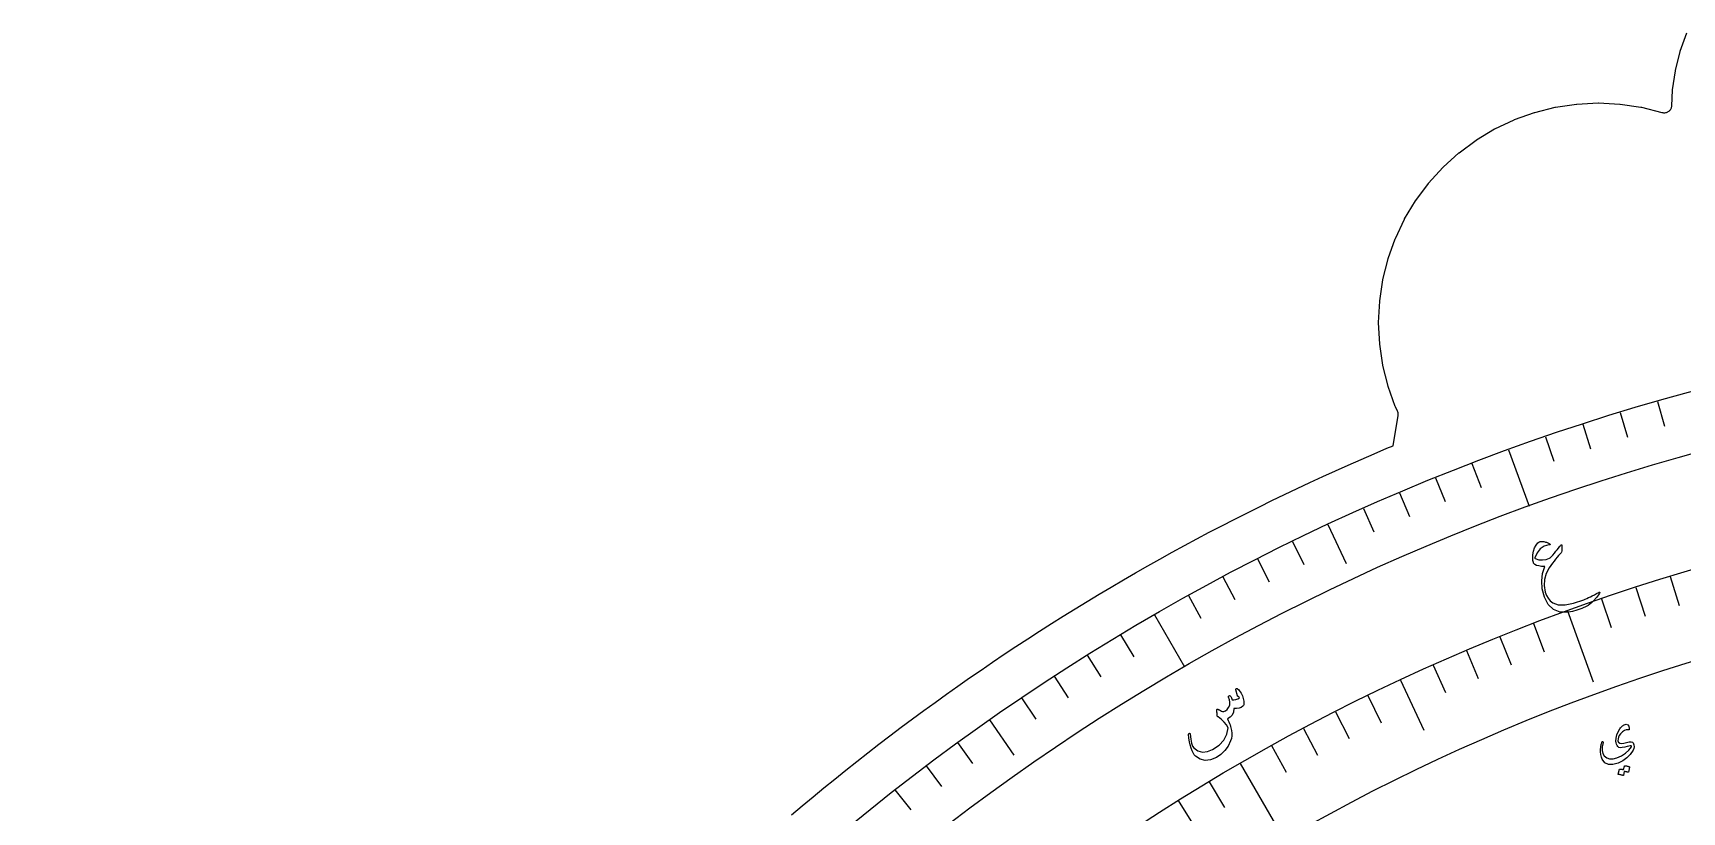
# Model space of a CAD drawing. Header units: millimetres. Extents: x -92 to 92, y -92 to 120.
# Drawn here: x -90.7 to -24, y 70.5 to 102 of the extents above; entities that cross this region are included whole.
import ezdxf

# ---------------------------------------------------------------- set-up
doc = ezdxf.new("R2010")
doc.units = ezdxf.units.MM
for name, color, linetype in [('CUT_OUTER', 1, 'Continuous'), ('ENGRAVE', 7, 'Continuous'), ('ENGRAVE_FINE', 8, 'Continuous'), ('TEXT', 5, 'Continuous')]:
    doc.layers.add(name, color=color, linetype=linetype)

msp = doc.modelspace()

# ---------------------------------------------------------------- linework, layer by layer
at = {"layer": 'CUT_OUTER'}
msp.add_lwpolyline([(-59.9876, 70.4112), (-59.5544, 70.778), (-59.119, 71.1421), (-58.6814, 71.5035), (-58.2415, 71.8622), (-57.7995, 72.2182), (-57.3553, 72.5715), (-56.9089, 72.922), (-56.4604, 73.2699), (-56.0098, 73.6149), (-55.557, 73.9572), (-55.1022, 74.2967), (-54.6453, 74.6334), (-54.1863, 74.9673), (-53.7253, 75.2984), (-53.2623, 75.6266), (-52.7972, 75.952), (-52.3302, 76.2745), (-51.8612, 76.5942), (-51.3902, 76.9109), (-50.9174, 77.2248), (-50.4426, 77.5358), (-49.9659, 77.8438), (-49.4873, 78.149), (-49.0068, 78.4511), (-48.5245, 78.7504), (-48.0404, 79.0466), (-47.5545, 79.3399), (-47.0668, 79.6302), (-46.5773, 79.9175), (-46.0861, 80.2018), (-45.5931, 80.483), (-45.0984, 80.7613), (-44.602, 81.0365), (-44.1039, 81.3086), (-43.6042, 81.5777), (-43.1028, 81.8437), (-42.5998, 82.1067), (-42.0952, 82.3665), (-41.589, 82.6232), (-41.0813, 82.8769), (-40.572, 83.1274), (-40.0612, 83.3748), (-39.5488, 83.619), (-39.035, 83.8601), (-38.5197, 84.098), (-38.003, 84.3328), (-37.4848, 84.5644), (-36.9652, 84.7928), (-36.4443, 85.018), (-35.9219, 85.24), (-35.6722, 85.3444), (-35.4693, 86.5616), (-35.4659, 86.5917), (-35.4655, 86.622), (-35.4681, 86.6523), (-35.4738, 86.6821), (-35.4825, 86.7111), (-35.4941, 86.7392), (-35.5809, 86.9228), (-35.5865, 86.9364), (-35.8751, 87.743), (-35.8794, 87.7571), (-36.0876, 88.5881), (-36.0905, 88.6025), (-36.2162, 89.45), (-36.2176, 89.4646), (-36.2596, 90.3203), (-36.2596, 90.335), (-36.2176, 91.1907), (-36.2162, 91.2053), (-36.0905, 92.0528), (-36.0876, 92.0672), (-35.8794, 92.8982), (-35.8751, 92.9123), (-35.5865, 93.7189), (-35.5809, 93.7325), (-35.2146, 94.507), (-35.2077, 94.52), (-34.7672, 95.2548), (-34.7591, 95.267), (-34.2487, 95.9551), (-34.2394, 95.9665), (-33.6641, 96.6013), (-33.6537, 96.6117), (-33.0189, 97.187), (-33.0075, 97.1964), (-32.3194, 97.7067), (-32.3071, 97.7149), (-31.5723, 98.1553), (-31.5593, 98.1623), (-30.7849, 98.5286), (-30.7713, 98.5342), (-29.9647, 98.8228), (-29.9506, 98.8271), (-29.1195, 99.0352), (-29.1051, 99.0381), (-28.2577, 99.1638), (-28.243, 99.1653), (-27.3874, 99.2073), (-27.3726, 99.2073), (-26.517, 99.1653), (-26.5023, 99.1638), (-25.6549, 99.0381), (-25.6405, 99.0352), (-24.8094, 98.8271), (-24.7986, 98.8238), (-24.7708, 98.8168), (-24.7424, 98.8125), (-24.7138, 98.8109), (-24.6852, 98.812), (-24.6568, 98.8159), (-24.6289, 98.8225), (-24.6017, 98.8317), (-24.5756, 98.8434), (-24.5507, 98.8576), (-24.5272, 98.8741), (-24.5055, 98.8928), (-24.4856, 98.9134), (-24.4678, 98.9359), (-24.4522, 98.96), (-24.439, 98.9854), (-24.4282, 99.012), (-24.4201, 99.0395), (-24.4146, 99.0676), (-24.4118, 99.0961), (-24.3812, 99.7207), (-24.3797, 99.7353), (-24.2647, 100.5109), (-24.2618, 100.5253), (-24.0713, 101.2859), (-24.067, 101.3), (-23.8029, 102.0383)], dxfattribs=at)
at = {"layer": 'ENGRAVE'}
for points in [[(-31.0041, 85.1831), (-30.1737, 82.9014)], [(-38.3103, 82.1568), (-37.5774, 80.5849)], [(-28.6314, 78.664), (-27.5873, 75.7956)], [(-45.325, 78.5052), (-44.1109, 76.4024)], [(-35.3784, 75.8693), (-34.4324, 73.8405)], [(-51.9947, 74.2561), (-50.9999, 72.8354)], [(-41.8562, 72.4972), (-36.7687, 63.6853)]]:
    msp.add_lwpolyline(points, dxfattribs=at)
for radius in [90.65, 90.65, 88.2219, 83.7125, 83.7125, 80.1513, 73.5375, 73.5375]:
    msp.add_circle((0, 0), radius, dxfattribs=at)
at = {"layer": 'ENGRAVE_FINE'}
for points in [[(-26.5035, 86.689), (-26.1992, 85.6939)], [(-24.9865, 87.1384), (-24.6997, 86.1381)], [(-28.0124, 86.2133), (-27.6908, 85.2236)], [(-29.5128, 85.7113), (-29.174, 84.7273)], [(-33.9581, 84.0492), (-33.5683, 83.0844)], [(-32.4861, 84.6291), (-32.1131, 83.6576)], [(-35.4198, 83.4438), (-35.0132, 82.4859)], [(-36.8707, 82.8129), (-36.4474, 81.8622)], [(-39.7383, 81.4757), (-39.2822, 80.5404)], [(-41.1542, 80.7697), (-40.6818, 79.8425)], [(-42.5576, 80.0392), (-42.0691, 79.1204)], [(-24.4752, 80.0547), (-24.1182, 78.887)], [(-25.8686, 79.6153), (-25.4913, 78.4541)], [(-43.948, 79.2843), (-43.4435, 78.3741)], [(-27.2541, 79.1517), (-26.8566, 77.9972)], [(-29.9999, 78.1524), (-29.5623, 77.0124)], [(-46.6882, 77.7022), (-46.1522, 76.8102)], [(-31.3593, 77.6169), (-30.9019, 76.4848)], [(-48.0372, 76.8756), (-47.4857, 75.9931)], [(-32.7091, 77.0578), (-32.232, 75.9338)], [(-49.3715, 76.0255), (-48.8048, 75.1527)], [(-34.0489, 76.4752), (-33.5523, 75.3597)], [(-50.6908, 75.1523), (-50.1089, 74.2895)], [(-36.6971, 75.2403), (-36.1619, 74.1429)], [(-38.0047, 74.5884), (-37.4504, 73.5005)], [(-53.2827, 73.3374), (-52.6711, 72.4955)], [(-39.3006, 73.9138), (-38.7274, 72.8357)], [(-40.5846, 73.2166), (-39.9927, 72.1487)], [(-54.5545, 72.3963), (-53.9283, 71.5652)], [(-55.8097, 71.4332), (-55.169, 70.6132)], [(-43.1151, 71.7556), (-42.4863, 70.709)], [(-44.3609, 70.9922), (-43.7138, 69.9568)]]:
    msp.add_lwpolyline(points, dxfattribs=at)
at = {"layer": 'TEXT'}
for points in [[(-29.8234, 81.4157), (-29.7785, 81.4472), (-29.7241, 81.4662), (-29.6601, 81.4726), (-29.5867, 81.4664), (-29.5478, 81.4591), (-29.5114, 81.4507), (-29.4775, 81.441), (-29.4462, 81.4303), (-29.4174, 81.4186), (-29.3913, 81.4061), (-29.3678, 81.393), (-29.347, 81.379), (-29.331, 81.3639), (-29.3307, 81.3512), (-29.346, 81.3408), (-29.3769, 81.3327), (-29.5708, 81.2766), (-29.7313, 81.1718), (-29.8581, 81.0184), (-29.9508, 80.8167), (-29.9514, 80.8056), (-29.9475, 80.7957), (-29.9391, 80.787), (-29.9262, 80.7795), (-29.7797, 80.7361), (-29.6346, 80.725), (-29.4907, 80.746), (-29.348, 80.7994), (-29.3241, 80.8138), (-29.2952, 80.8381), (-29.2614, 80.8721), (-29.2227, 80.9158), (-29.1541, 81.001), (-29.0933, 81.0761), (-29.0404, 81.1412), (-28.9955, 81.1963), (-28.9585, 81.2414), (-28.9296, 81.2765), (-28.9087, 81.3017), (-28.8958, 81.3169), (-28.8752, 81.3324), (-28.8604, 81.3304), (-28.8515, 81.3107), (-28.8483, 81.2735), (-28.8507, 81.172), (-28.8569, 81.0949), (-28.8668, 81.0421), (-28.8805, 81.0138), (-28.9345, 80.9598), (-28.9904, 80.8995), (-29.0482, 80.833), (-29.1078, 80.7601), (-29.1693, 80.6809), (-29.2326, 80.5955), (-29.2977, 80.5037), (-29.3646, 80.4056), (-29.4869, 80.1777), (-29.5543, 79.938), (-29.5673, 79.6867), (-29.5261, 79.4237), (-29.4789, 79.2897), (-29.4121, 79.1737), (-29.3257, 79.0757), (-29.2198, 78.9955), (-29.0009, 78.9163), (-28.7201, 78.9101), (-28.3768, 78.976), (-27.9705, 79.1133), (-27.9094, 79.1393), (-27.844, 79.1685), (-27.7743, 79.201), (-27.7003, 79.2367), (-27.6222, 79.2756), (-27.5403, 79.318), (-27.4546, 79.3639), (-27.3651, 79.4131), (-27.3493, 79.4206), (-27.3368, 79.4238), (-27.3275, 79.4227), (-27.3216, 79.4175), (-27.3259, 79.3802), (-27.3704, 79.3106), (-27.4549, 79.2084), (-27.5793, 79.0736), (-27.6564, 78.9964), (-27.7259, 78.9346), (-27.7877, 78.8883), (-27.842, 78.8574), (-28.0518, 78.7644), (-28.2465, 78.6921), (-28.4262, 78.6407), (-28.591, 78.6103), (-28.9252, 78.6151), (-29.1973, 78.7178), (-29.4077, 78.9193), (-29.5558, 79.2201), (-29.643, 79.5614), (-29.6695, 79.8811), (-29.6351, 80.1792), (-29.5392, 80.4556), (-29.6711, 80.4645), (-29.7821, 80.4818), (-29.8724, 80.5076), (-29.9418, 80.542), (-29.9633, 80.5583), (-29.9811, 80.5782), (-29.9954, 80.6016), (-30.0062, 80.6286), (-30.0226, 80.7058), (-30.0317, 80.7813), (-30.0333, 80.8551), (-30.0276, 80.9272), (-29.9979, 81.079), (-29.954, 81.211), (-29.8958, 81.3233), (-29.8234, 81.4157)], [(-42.0306, 75.4708), (-42.0326, 75.4865), (-42.031, 75.4993), (-42.026, 75.5092), (-42.0174, 75.5164), (-42.0043, 75.5218), (-41.9914, 75.5232), (-41.9787, 75.5207), (-41.9662, 75.5143), (-41.9292, 75.4871), (-41.8921, 75.4484), (-41.8549, 75.3983), (-41.8177, 75.3368), (-41.7671, 75.2306), (-41.7322, 75.1225), (-41.7128, 75.0123), (-41.709, 74.9002), (-41.7126, 74.8707), (-41.7203, 74.8451), (-41.7321, 74.8234), (-41.748, 74.8057), (-41.8167, 74.7614), (-41.9003, 74.731), (-41.999, 74.7147), (-42.1129, 74.7122), (-42.1295, 74.5697), (-42.1784, 74.4535), (-42.2598, 74.3634), (-42.3735, 74.2993), (-42.3423, 74.236), (-42.3141, 74.1741), (-42.2888, 74.1136), (-42.2664, 74.0546), (-42.2468, 73.9966), (-42.2298, 73.9393), (-42.2153, 73.8828), (-42.2033, 73.827), (-42.1894, 73.7218), (-42.1913, 73.6163), (-42.2091, 73.5103), (-42.2426, 73.4038), (-42.344, 73.1958), (-42.4736, 73.0153), (-42.6316, 72.8622), (-42.8181, 72.7362), (-43.0537, 72.6376), (-43.2724, 72.6138), (-43.4745, 72.6651), (-43.6603, 72.7917), (-43.7091, 72.8482), (-43.7556, 72.9216), (-43.7997, 73.012), (-43.8414, 73.1195), (-43.8785, 73.2424), (-43.907, 73.3763), (-43.9269, 73.5211), (-43.938, 73.677), (-43.9377, 73.6874), (-43.9349, 73.6963), (-43.9299, 73.7037), (-43.9224, 73.7096), (-43.9139, 73.7137), (-43.9057, 73.7157), (-43.8976, 73.7157), (-43.8898, 73.7135), (-43.8821, 73.7081), (-43.8765, 73.701), (-43.8727, 73.6923), (-43.871, 73.6819), (-43.8525, 73.4767), (-43.8236, 73.3162), (-43.7843, 73.2002), (-43.7348, 73.1288), (-43.5649, 73.0077), (-43.3808, 72.9557), (-43.1824, 72.9726), (-42.9694, 73.0583), (-42.7058, 73.2363), (-42.5143, 73.4418), (-42.3946, 73.6754), (-42.3467, 73.9374), (-42.4139, 74.0535), (-42.5032, 74.1655), (-42.6148, 74.2734), (-42.7488, 74.3772), (-42.7637, 74.3869), (-42.7746, 74.397), (-42.7814, 74.4076), (-42.7841, 74.4185), (-42.7871, 74.4598), (-42.7896, 74.4987), (-42.7918, 74.5352), (-42.7935, 74.5692), (-42.7945, 74.6005), (-42.7948, 74.6287), (-42.7941, 74.6537), (-42.7927, 74.6756), (-42.7905, 74.6858), (-42.7857, 74.6921), (-42.7783, 74.6947), (-42.7682, 74.6935), (-42.7622, 74.6916), (-42.7536, 74.6884), (-42.7423, 74.6838), (-42.7283, 74.6778), (-42.7119, 74.6704), (-42.6936, 74.6611), (-42.6733, 74.6501), (-42.6511, 74.6373), (-42.6071, 74.6134), (-42.5725, 74.5975), (-42.5473, 74.5897), (-42.5316, 74.5901), (-42.4524, 74.6267), (-42.3842, 74.6826), (-42.3267, 74.7576), (-42.2801, 74.8519), (-42.2718, 74.9017), (-42.2763, 74.973), (-42.2933, 75.0661), (-42.323, 75.1807), (-42.3257, 75.1916), (-42.3255, 75.2023), (-42.3222, 75.2128), (-42.3159, 75.223), (-42.3091, 75.2312), (-42.3015, 75.2369), (-42.293, 75.2402), (-42.2837, 75.2412), (-42.2623, 75.2292), (-42.2388, 75.1974), (-42.2133, 75.1456), (-42.1858, 75.0738), (-42.1065, 75.0709), (-42.0302, 75.0826), (-41.9568, 75.1088), (-41.8862, 75.1496), (-41.899, 75.1704), (-41.9114, 75.1862), (-41.9234, 75.197), (-41.935, 75.2027), (-41.9472, 75.2074), (-41.9565, 75.2137), (-41.9629, 75.2216), (-41.9663, 75.2312)], [(-26.1707, 73.8506), (-26.2493, 73.8491), (-26.3281, 73.8221), (-26.407, 73.7696), (-26.4858, 73.6918), (-26.5307, 73.6283), (-26.5626, 73.5603), (-26.5815, 73.4878), (-26.5874, 73.4109), (-26.5856, 73.3966), (-26.5809, 73.3827), (-26.5733, 73.3693), (-26.5628, 73.3563), (-26.5118, 73.3225), (-26.4418, 73.3084), (-26.3527, 73.3139), (-26.2446, 73.3389), (-26.1382, 73.3646), (-26.0567, 73.3712), (-26.0001, 73.3588), (-25.9683, 73.3275), (-25.9383, 73.2492), (-25.9289, 73.1733), (-25.9399, 73.0999), (-25.9715, 73.029), (-26.0919, 72.8621), (-26.2326, 72.7201), (-26.3937, 72.6029), (-26.5754, 72.5105), (-26.788, 72.4487), (-26.9664, 72.4542), (-27.1109, 72.5273), (-27.2214, 72.6681), (-27.2572, 72.7546), (-27.2802, 72.8546), (-27.2905, 72.9678), (-27.288, 73.0945), (-27.2842, 73.1309), (-27.2796, 73.1663), (-27.2741, 73.2008), (-27.2679, 73.2344), (-27.2607, 73.2673), (-27.2525, 73.2996), (-27.2434, 73.3313), (-27.2333, 73.3625), (-27.2267, 73.3763), (-27.219, 73.3837), (-27.2102, 73.3848), (-27.2003, 73.3796), (-27.1928, 73.3714), (-27.1883, 73.362), (-27.1867, 73.3516), (-27.1881, 73.34), (-27.2237, 73.1644), (-27.2282, 73.0163), (-27.2018, 72.8955), (-27.1447, 72.8022), (-27.0424, 72.7195), (-26.9224, 72.6789), (-26.7847, 72.6802), (-26.6291, 72.7233), (-26.4411, 72.8094), (-26.2809, 72.9127), (-26.1486, 73.0333), (-26.0439, 73.1715), (-26.0384, 73.182), (-26.038, 73.1907), (-26.0427, 73.1975), (-26.0526, 73.2026), (-26.0865, 73.2063), (-26.141, 73.2003), (-26.2159, 73.1845), (-26.3113, 73.1588), (-26.4097, 73.1364), (-26.4896, 73.1323), (-26.5508, 73.1465), (-26.5935, 73.1789), (-26.6243, 73.2241), (-26.6468, 73.2751), (-26.661, 73.3318), (-26.6669, 73.3943), (-26.6594, 73.5239), (-26.6298, 73.6515), (-26.5781, 73.7768), (-26.5042, 73.9), (-26.4836, 73.9303), (-26.4629, 73.9575), (-26.442, 73.9818), (-26.4209, 74.003), (-26.3998, 74.0214), (-26.379, 74.0369), (-26.3583, 74.0496), (-26.3379, 74.0594), (-26.2521, 74.0812), (-26.1884, 74.0631), (-26.1468, 74.0051), (-26.1272, 73.9074), (-26.1284, 73.8788), (-26.1361, 73.8598), (-26.1502, 73.8504), (-26.1707, 73.8506)], [(-26.3249, 72.3867), (-26.3232, 72.3904), (-26.3201, 72.3933), (-26.3155, 72.3956), (-26.3094, 72.3972), (-26.2856, 72.3969), (-26.2621, 72.3955), (-26.239, 72.393), (-26.2163, 72.3895), (-26.1937, 72.3848), (-26.1712, 72.3789), (-26.1487, 72.3718), (-26.1262, 72.3634), (-26.1213, 72.3601), (-26.1181, 72.3559), (-26.1167, 72.3508), (-26.1171, 72.3447), (-26.1596, 72.1436), (-26.1616, 72.1404), (-26.1658, 72.1389), (-26.172, 72.1391), (-26.1803, 72.141), (-26.1864, 72.1433), (-26.1959, 72.146), (-26.2089, 72.1492), (-26.2254, 72.1527), (-26.2455, 72.1568), (-26.2694, 72.1615), (-26.2972, 72.1667), (-26.3288, 72.1726), (-26.3628, 72.0158), (-26.3651, 72.0105), (-26.3695, 72.0078), (-26.3761, 72.0077), (-26.3848, 72.0102), (-26.3923, 72.0123), (-26.4041, 72.0153), (-26.4201, 72.0193), (-26.4404, 72.0241), (-26.4651, 72.0297), (-26.4946, 72.036), (-26.5289, 72.0429), (-26.568, 72.0506), (-26.5725, 72.0526), (-26.5751, 72.0553), (-26.5759, 72.0587), (-26.5749, 72.0627), (-26.5288, 72.2584), (-26.5271, 72.2621), (-26.524, 72.265), (-26.5194, 72.2673), (-26.5134, 72.2689), (-26.4934, 72.2696), (-26.4736, 72.2691), (-26.4541, 72.2675), (-26.4347, 72.2647), (-26.4155, 72.261), (-26.3967, 72.2563), (-26.3781, 72.2508), (-26.3598, 72.2444)]]:
    msp.add_lwpolyline(points, close=True, dxfattribs=at)

doc.saveas('drawing.dxf')
